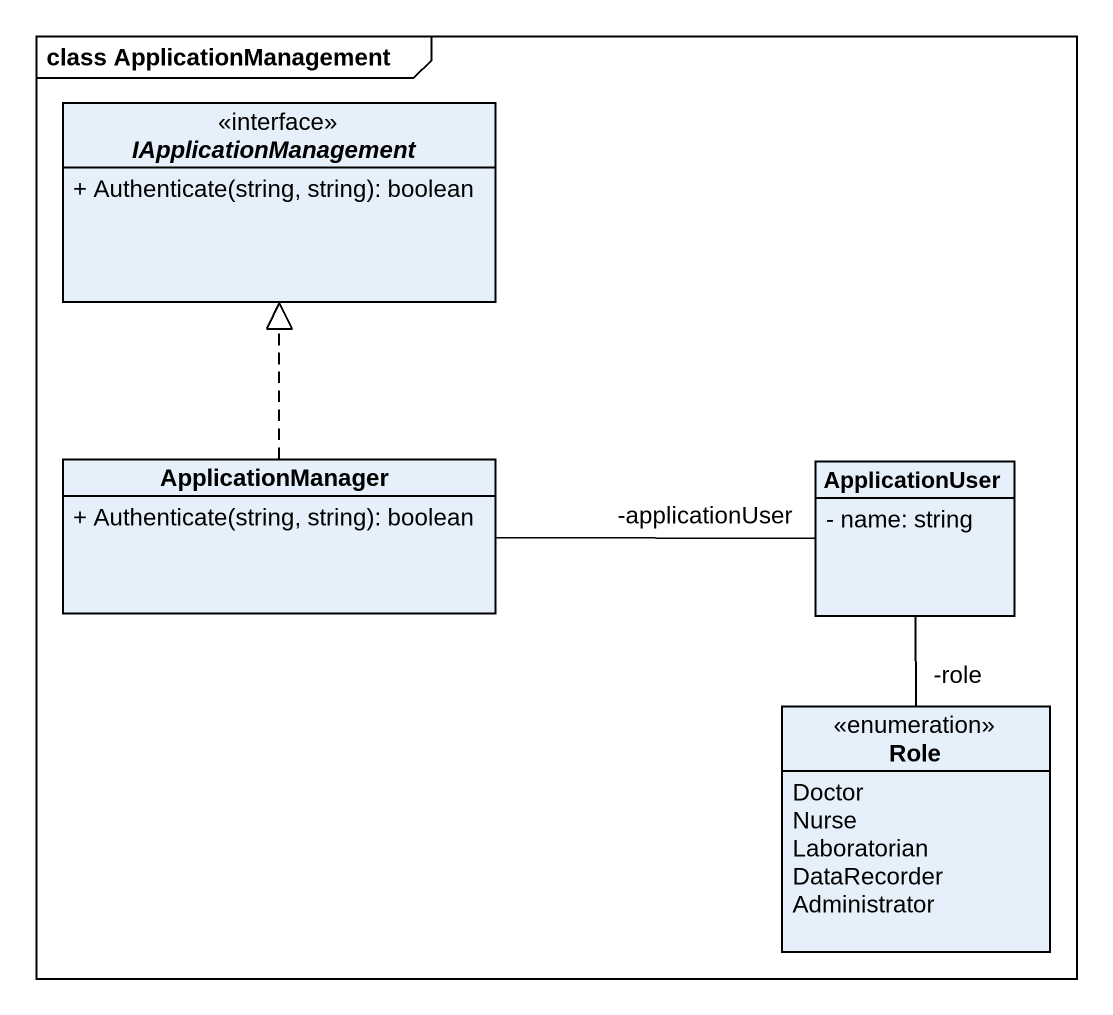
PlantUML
@startuml
mainframe class ApplicationManagement
hide circle
hide empty members
skinparam classAttributeIconSize 0
interface IApplicationManagement <<interface>> {
  + Authenticate(string, string): boolean
}
class ApplicationManager {
  + Authenticate(string, string): boolean
}
class ApplicationUser {
  - name: string
}
enum Role {
  Doctor
  Nurse
  Laboratorian
  DataRecorder
  Administrator
}
ApplicationManager .up.|> IApplicationManagement
ApplicationManager -right- "-applicationUser" ApplicationUser
ApplicationUser -- "-role" Role
@enduml
